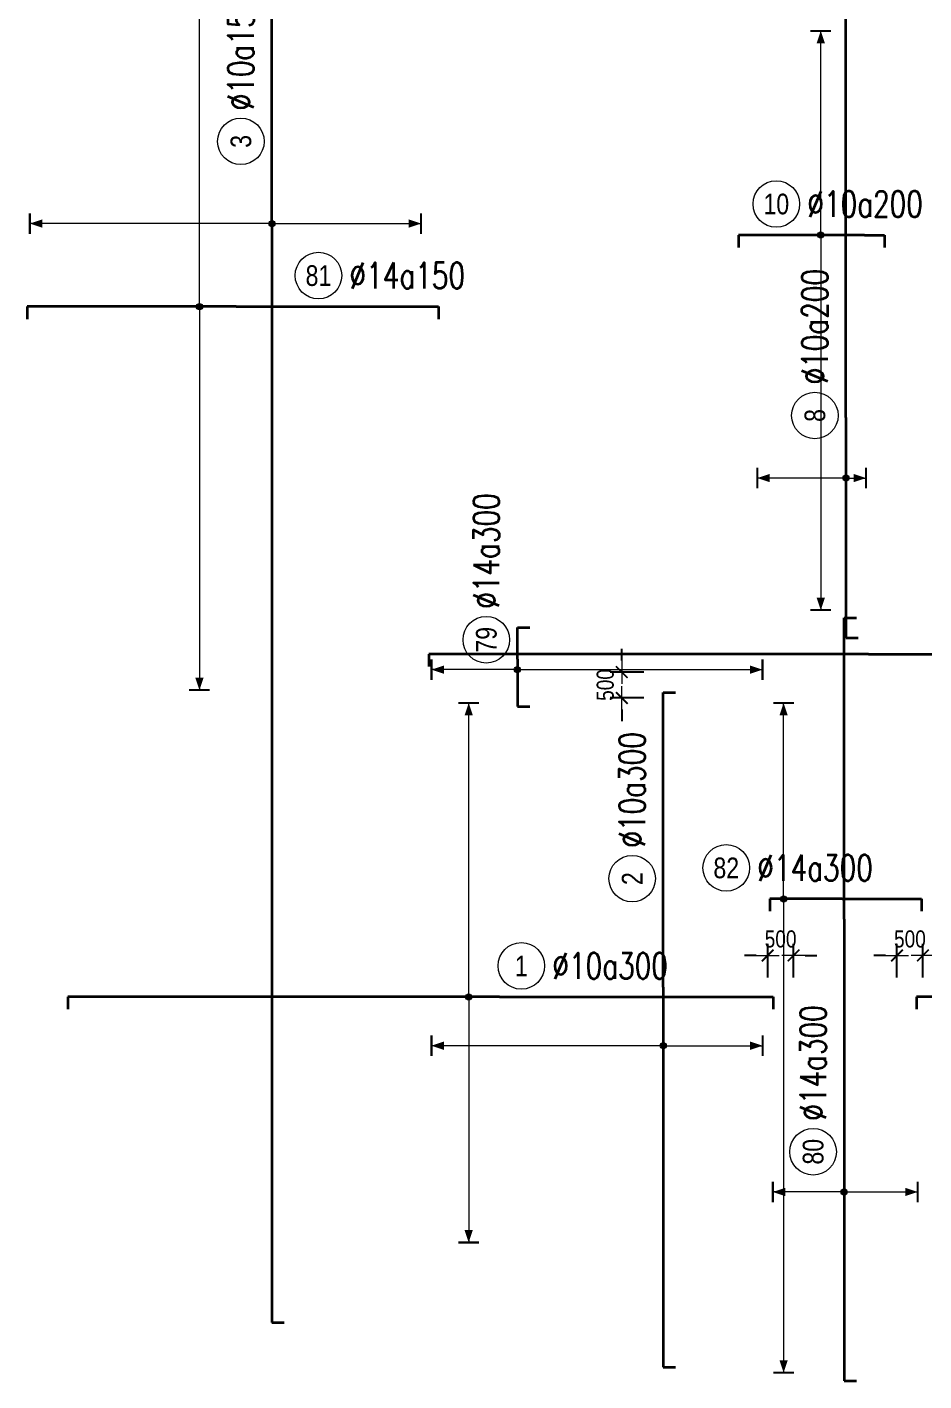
# Model space of a CAD drawing. Header units: millimetres. Extents: x -211477 to 1328726, y -15421 to 98394.
# Drawn here: x 29883 to 47220, y 37489 to 63675 of the extents above; entities that cross this region are included whole.
import ezdxf
from ezdxf.enums import TextEntityAlignment as Align

# ---------------------------------------------------------------- set-up
doc = ezdxf.new("R2010")
doc.units = ezdxf.units.MM
doc.header["$MEASUREMENT"] = 0
for name, color, linetype, lineweight in [('NDC_S_DIM', 1, 'Continuous', 9), ('NDC_S_REBAR', 4, 'Continuous', 35), ('NDC_S_VN TEXT', 7, 'Continuous', 20)]:
    doc.layers.add(name, color=color, linetype=linetype, lineweight=lineweight)
doc.styles.add('ARIAL', font='arial.ttf', dxfattribs={"width": 0.8})
doc.styles.add('NDC_ROMANS', font='romans.shx', dxfattribs={"width": 0.8})
doc.dimstyles.new('NDC_dim_150', dxfattribs={"dimscale": 150, "dimtxt": 2.2, "dimasz": 1.5, "dimexe": 1.5, "dimexo": 2.5, "dimgap": 1, "dimtad": 1, "dimdec": 0, "dimzin": 0, "dimdsep": 46, "dimtxsty": 'ARIAL', "dimblk": 'DIMMARK', "dimcen": 0.09, "dimdle": 1.2, "dimclrd": 1, "dimclre": 1, "dimclrt": 3, "dimadec": 0, "dimazin": 0, "dimtfac": 1, "dimtdec": 0, "dimtix": 1, "dimtofl": 0, "dimtmove": 0, "dimatfit": 3, "dimfxl": 4, "dimfxlon": 1, "dimtolj": 1, "dimtzin": 0, "dimarcsym": 0})

# ---------------------------------------------------------------- blocks, each defined once
blk = doc.blocks.new('DIMMARK')
at = {"layer": 'NDC_S_DIM', "color": 1}
blk.add_line((-1.5, 0), (1, 0), dxfattribs=at)
at = {"layer": 'NDC_S_DIM', "color": 2, "const_width": 0.15}
blk.add_lwpolyline([(-0.5, -0.5), (0.5, 0.5)], dxfattribs=at)
blk = doc.blocks.new('*D122')
at = {"layer": 'NDC_S_DIM', "color": 1, "lineweight": -2, "transparency": 16777216}
for p, q in [((46700, 45292), (46700, 45943)), ((47200, 45292), (47200, 45943)), ((46475, 45718), (46250, 45718)), ((47425, 45718), (47650, 45718))]:
    blk.add_line(p, q, dxfattribs=at)
at = {"layer": 'NDC_S_DIM', "color": 1, "lineweight": -2, "transparency": 16777216, "xscale": 225, "yscale": 225, "zscale": 225}
blk.add_blockref('DIMMARK', (46700, 45718), dxfattribs=at)
at = {"layer": 'NDC_S_DIM', "color": 1, "lineweight": -2, "transparency": 16777216, "xscale": 225, "yscale": 225, "zscale": 225, "rotation": 180}
blk.add_blockref('DIMMARK', (47200, 45718), dxfattribs=at)
at = {"layer": 'NDC_S_DIM', "color": 3, "transparency": 16777216, "insert": (46950, 46036), "char_height": 330, "attachment_point": 5, "style": 'ARIAL'}
blk.add_mtext('\\A1;500', dxfattribs=at)
blk = doc.blocks.new('*D123')
at = {"layer": 'NDC_S_DIM', "color": 1, "lineweight": -2, "transparency": 16777216}
for p, q in [((44200, 45292), (44200, 45943)), ((44700, 45292), (44700, 45943)), ((43975, 45718), (43750, 45718)), ((44925, 45718), (45150, 45718))]:
    blk.add_line(p, q, dxfattribs=at)
at = {"layer": 'NDC_S_DIM', "color": 1, "lineweight": -2, "transparency": 16777216, "xscale": 225, "yscale": 225, "zscale": 225}
blk.add_blockref('DIMMARK', (44200, 45718), dxfattribs=at)
at = {"layer": 'NDC_S_DIM', "color": 1, "lineweight": -2, "transparency": 16777216, "xscale": 225, "yscale": 225, "zscale": 225, "rotation": 180}
blk.add_blockref('DIMMARK', (44700, 45718), dxfattribs=at)
at = {"layer": 'NDC_S_DIM', "color": 3, "transparency": 16777216, "insert": (44450, 46036), "char_height": 330, "attachment_point": 5, "style": 'ARIAL'}
blk.add_mtext('\\A1;500', dxfattribs=at)
blk = doc.blocks.new('*D128')
at = {"layer": 'NDC_S_DIM', "color": 1, "lineweight": -2, "transparency": 16777216}
for p, q in [((41380, 51425), (41380, 51650)), ((41806, 51200), (41155, 51200)), ((41806, 50700), (41155, 50700)), ((41380, 50475), (41380, 50250))]:
    blk.add_line(p, q, dxfattribs=at)
at = {"layer": 'NDC_S_DIM', "color": 1, "lineweight": -2, "transparency": 16777216, "xscale": 225, "yscale": 225, "zscale": 225}
for p, rotation in [((41380, 51200), 270), ((41380, 50700), 90)]:
    blk.add_blockref('DIMMARK', p, dxfattribs=dict(at, rotation=rotation))
at = {"layer": 'NDC_S_DIM', "color": 3, "transparency": 16777216, "insert": (41061, 50950), "char_height": 330, "attachment_point": 5, "rotation": 90, "style": 'ARIAL'}
blk.add_mtext('\\A1;500', dxfattribs=at)
blk = doc.blocks.new('*U79')
h = blk.add_hatch(color=6)
edge = h.paths.add_edge_path()
edge.add_arc((-2.99, 0), 0.3, 0, 360)
at = {"layer": 'NDC_S_DIM', "color": 8}
for q in [(-2.99, 28.42), (-2.99, -23.75)]:
    blk.add_line((-2.99, 0), q, dxfattribs=at)
for points in [[(-3.99, 28.42, 0.2, 0.2, 0), (-1.99, 28.42, 0, 0, 0)], [(-3.99, -23.75, 0.2, 0.2, 0), (-1.99, -23.75, 0, 0, 0)]]:
    blk.add_lwpolyline(points, format="xyseb", dxfattribs=at)
at = {"layer": 'NDC_S_DIM'}
blk.add_circle((2.1, 3), 2.25, dxfattribs=at)
at = {"layer": 'NDC_S_DIM', "color": 6}
blk.add_circle((-2.99, 0), 0.3, dxfattribs=at)
at = {"layer": 'NDC_S_DIM', "color": 8}
for points in [[(-3.39, 27.22), (-2.99, 28.42), (-2.59, 27.22)], [(-3.39, -22.55), (-2.99, -23.75), (-2.59, -22.55)]]:
    blk.add_solid(points, dxfattribs=at)
at = {"layer": 'NDC_S_REBAR'}
for p, q in [((0, 0), (-41.74, 0)), ((-41.74, 0), (-41.74, -1.2)), ((0, 0), (26.43, 0)), ((26.43, 0), (26.43, -1.2)), ((-41.74, -1.2), (-41.74, -1.2)), ((26.43, -1.2), (26.43, -1.2))]:
    blk.add_line(p, q, dxfattribs=at)
at = {"layer": 'NDC_S_VN TEXT', "style": 'ARIAL', "width": 0.8}
blk.add_attdef('KHT', text='', height=2, dxfattribs=at).set_placement((2.1, 3), align=Align.MIDDLE_CENTER)
at = {"layer": 'NDC_S_VN TEXT', "color": 3, "style": 'NDC_ROMANS', "width": 0.75}
blk.add_attdef('DKT', (5.1, 1.75), '', height=2.5, dxfattribs=at)
blk = doc.blocks.new('*U106')
h = blk.add_hatch(color=6)
edge = h.paths.add_edge_path()
edge.add_arc((-7.93, 0), 0.3, 0, 360)
at = {"layer": 'NDC_S_DIM', "color": 8}
for q in [(-7.93, 28.67), (-7.93, -27.57)]:
    blk.add_line((-7.93, 0), q, dxfattribs=at)
for points in [[(-8.93, 28.67, 0.2, 0.2, 0), (-6.93, 28.67, 0, 0, 0)], [(-8.93, -27.57, 0.2, 0.2, 0), (-6.93, -27.57, 0, 0, 0)]]:
    blk.add_lwpolyline(points, format="xyseb", dxfattribs=at)
at = {"layer": 'NDC_S_DIM'}
blk.add_circle((-2.39, 3), 2.25, dxfattribs=at)
at = {"layer": 'NDC_S_DIM', "color": 6}
blk.add_circle((-7.93, 0), 0.3, dxfattribs=at)
at = {"layer": 'NDC_S_DIM', "color": 8}
for points in [[(-8.33, 27.47), (-7.93, 28.67), (-7.53, 27.47)], [(-8.33, -26.37), (-7.93, -27.57), (-7.53, -26.37)]]:
    blk.add_solid(points, dxfattribs=at)
at = {"layer": 'NDC_S_REBAR'}
for p, q in [((0, 0), (-17.75, 0)), ((-17.75, 0), (-17.75, -1.2)), ((0, 0), (13.61, 0)), ((13.61, 0), (13.61, -1.2)), ((-17.75, -1.2), (-17.75, -1.2)), ((13.61, -1.2), (13.61, -1.2))]:
    blk.add_line(p, q, dxfattribs=at)
at = {"layer": 'NDC_S_VN TEXT', "style": 'ARIAL', "width": 0.8}
blk.add_attdef('KHT', text='', height=2, dxfattribs=at).set_placement((-2.39, 3), align=Align.MIDDLE_CENTER)
at = {"layer": 'NDC_S_VN TEXT', "color": 3, "style": 'NDC_ROMANS', "width": 0.75}
blk.add_attdef('DKT', (0.61, 1.75), '', height=2.5, dxfattribs=at)
blk = doc.blocks.new('*U105')
h = blk.add_hatch(color=6)
edge = h.paths.add_edge_path()
edge.add_arc((-3.55, 0), 0.3, 0, 360)
at = {"layer": 'NDC_S_DIM', "color": 8}
for q in [(-3.55, 34.66), (-3.55, -37.09)]:
    blk.add_line((-3.55, 0), q, dxfattribs=at)
for points in [[(-4.55, 34.66, 0.2, 0.2, 0), (-2.55, 34.66, 0, 0, 0)], [(-4.55, -37.09, 0.2, 0.2, 0), (-2.55, -37.09, 0, 0, 0)]]:
    blk.add_lwpolyline(points, format="xyseb", dxfattribs=at)
at = {"layer": 'NDC_S_DIM'}
blk.add_circle((7.95, 3), 2.25, dxfattribs=at)
at = {"layer": 'NDC_S_DIM', "color": 6}
blk.add_circle((-3.55, 0), 0.3, dxfattribs=at)
at = {"layer": 'NDC_S_DIM', "color": 8}
for points in [[(-3.95, 33.46), (-3.55, 34.66), (-3.15, 33.46)], [(-3.95, -35.89), (-3.55, -37.09), (-3.15, -35.89)]]:
    blk.add_solid(points, dxfattribs=at)
at = {"layer": 'NDC_S_REBAR'}
for p, q in [((0, 0), (-20.21, 0)), ((-20.21, 0), (-20.21, -1.2)), ((0, 0), (19.55, 0)), ((19.55, 0), (19.55, -1.2)), ((-20.21, -1.2), (-20.21, -1.2)), ((19.55, -1.2), (19.55, -1.2))]:
    blk.add_line(p, q, dxfattribs=at)
at = {"layer": 'NDC_S_VN TEXT', "style": 'ARIAL', "width": 0.8}
blk.add_attdef('KHT', text='', height=2, dxfattribs=at).set_placement((7.95, 3), align=Align.MIDDLE_CENTER)
at = {"layer": 'NDC_S_VN TEXT', "color": 3, "style": 'NDC_ROMANS', "width": 0.75}
blk.add_attdef('DKT', (10.95, 1.75), '', height=2.5, dxfattribs=at)
blk = doc.blocks.new('*U101')
h = blk.add_hatch(color=6)
edge = h.paths.add_edge_path()
edge.add_arc((0, 0), 0.3, 0, 360)
at = {"layer": 'NDC_S_DIM', "color": 8}
for q in [(0, 23.4), (0, -14.42)]:
    blk.add_line((0, 0), q, dxfattribs=at)
for points in [[(-1, 23.4, 0.2, 0.2, 0), (1, 23.4, 0, 0, 0)], [(-1, -14.42, 0.2, 0.2, 0), (1, -14.42, 0, 0, 0)]]:
    blk.add_lwpolyline(points, format="xyseb", dxfattribs=at)
at = {"layer": 'NDC_S_DIM'}
blk.add_circle((7.95, 3), 2.25, dxfattribs=at)
at = {"layer": 'NDC_S_DIM', "color": 6}
blk.add_circle((0, 0), 0.3, dxfattribs=at)
at = {"layer": 'NDC_S_DIM', "color": 8}
for points in [[(-0.4, 22.2), (0, 23.4), (0.4, 22.2)], [(-0.4, -13.22), (0, -14.42), (0.4, -13.22)]]:
    blk.add_solid(points, dxfattribs=at)
at = {"layer": 'NDC_S_REBAR'}
for p, q in [((0, 0), (-106.29, 0)), ((-106.29, 0), (-106.29, -1.2)), ((0, 0), (87.73, 0)), ((-106.29, -1.2), (-106.29, -1.2))]:
    blk.add_line(p, q, dxfattribs=at)
at = {"layer": 'NDC_S_VN TEXT', "style": 'ARIAL', "width": 0.8}
blk.add_attdef('KHT', text='', height=2, dxfattribs=at).set_placement((7.95, 3), align=Align.MIDDLE_CENTER)
at = {"layer": 'NDC_S_VN TEXT', "color": 3, "style": 'NDC_ROMANS', "width": 0.75}
blk.add_attdef('DKT', (10.95, 1.75), '', height=2.5, dxfattribs=at)
blk = doc.blocks.new('*U98')
h = blk.add_hatch(color=6)
edge = h.paths.add_edge_path()
edge.add_arc((-5.66, 0), 0.3, 0, 360)
at = {"layer": 'NDC_S_DIM', "color": 8}
for q in [(-5.66, 22.4), (-5.66, -9.6)]:
    blk.add_line((-5.66, 0), q, dxfattribs=at)
for points in [[(-6.66, 22.4, 0.2, 0.2, 0), (-4.66, 22.4, 0, 0, 0)], [(-6.66, -9.6, 0.2, 0.2, 0), (-4.66, -9.6, 0, 0, 0)]]:
    blk.add_lwpolyline(points, format="xyseb", dxfattribs=at)
at = {"layer": 'NDC_S_DIM'}
blk.add_circle((10.5, 3), 2.25, dxfattribs=at)
at = {"layer": 'NDC_S_DIM', "color": 6}
blk.add_circle((-5.66, 0), 0.3, dxfattribs=at)
at = {"layer": 'NDC_S_DIM', "color": 8}
for points in [[(-6.06, 21.2), (-5.66, 22.4), (-5.26, 21.2)], [(-6.06, -8.4), (-5.66, -9.6), (-5.26, -8.4)]]:
    blk.add_solid(points, dxfattribs=at)
at = {"layer": 'NDC_S_REBAR'}
for p, q in [((0, 0), (-36.76, 0)), ((-36.76, 0), (-36.76, -1.2)), ((0, 0), (28.5, 0)), ((28.5, 0), (28.5, -1.2)), ((-36.76, -1.2), (-36.76, -1.2)), ((28.5, -1.2), (28.5, -1.2))]:
    blk.add_line(p, q, dxfattribs=at)
at = {"layer": 'NDC_S_VN TEXT', "style": 'ARIAL', "width": 0.8}
blk.add_attdef('KHT', text='', height=2, dxfattribs=at).set_placement((10.5, 3), align=Align.MIDDLE_CENTER)
at = {"layer": 'NDC_S_VN TEXT', "color": 3, "style": 'NDC_ROMANS', "width": 0.75}
blk.add_attdef('DKT', (13.5, 1.75), '', height=2.5, dxfattribs=at)
blk = doc.blocks.new('*U89')
h = blk.add_hatch(color=6)
edge = h.paths.add_edge_path()
edge.add_arc((-26.39, 0), 0.3, 0, 360)
at = {"layer": 'NDC_S_DIM', "color": 8}
for q in [(-26.39, 6.89), (-26.39, -7.11)]:
    blk.add_line((-26.39, 0), q, dxfattribs=at)
for points in [[(-27.39, 6.89, 0.2, 0.2, 0), (-25.39, 6.89, 0, 0, 0)], [(-27.39, -7.11, 0.2, 0.2, 0), (-25.39, -7.11, 0, 0, 0)]]:
    blk.add_lwpolyline(points, format="xyseb", dxfattribs=at)
at = {"layer": 'NDC_S_DIM'}
blk.add_circle((-22.5, 3), 2.25, dxfattribs=at)
at = {"layer": 'NDC_S_DIM', "color": 6}
blk.add_circle((-26.39, 0), 0.3, dxfattribs=at)
at = {"layer": 'NDC_S_DIM', "color": 8}
for points in [[(-26.79, 5.69), (-26.39, 6.89), (-25.99, 5.69)], [(-26.79, -5.91), (-26.39, -7.11), (-25.99, -5.91)]]:
    blk.add_solid(points, dxfattribs=at)
at = {"layer": 'NDC_S_REBAR'}
for p, q in [((0, 0), (-44.66, 0)), ((-44.66, 0), (-44.66, -1.2)), ((0, 0), (29.12, 0)), ((29.12, 0), (29.12, -1.2)), ((-44.66, -1.2), (-44.66, -1.2)), ((29.12, -1.2), (29.12, -1.2))]:
    blk.add_line(p, q, dxfattribs=at)
at = {"layer": 'NDC_S_VN TEXT', "style": 'ARIAL', "width": 0.8}
blk.add_attdef('KHT', text='', height=2, dxfattribs=at).set_placement((-22.5, 3), align=Align.MIDDLE_CENTER)
at = {"layer": 'NDC_S_VN TEXT', "color": 3, "style": 'NDC_ROMANS', "width": 0.75}
blk.add_attdef('DKT', (-19.5, 1.75), '', height=2.5, dxfattribs=at)
blk = doc.blocks.new('*U76')
h = blk.add_hatch(color=6)
edge = h.paths.add_edge_path()
edge.add_arc((-1.02, 0), 0.3, 0, 360)
at = {"layer": 'NDC_S_DIM', "color": 8}
for q in [(-1.02, 8.3), (-1.02, -23.7)]:
    blk.add_line((-1.02, 0), q, dxfattribs=at)
for points in [[(-2.02, 8.3, 0.2, 0.2, 0), (-0.02, 8.3, 0, 0, 0)], [(-2.02, -23.7, 0.2, 0.2, 0), (-0.02, -23.7, 0, 0, 0)]]:
    blk.add_lwpolyline(points, format="xyseb", dxfattribs=at)
at = {"layer": 'NDC_S_DIM'}
blk.add_circle((1.87, 3), 2.25, dxfattribs=at)
at = {"layer": 'NDC_S_DIM', "color": 6}
blk.add_circle((-1.02, 0), 0.3, dxfattribs=at)
at = {"layer": 'NDC_S_DIM', "color": 8}
for points in [[(-1.42, 7.1), (-1.02, 8.3), (-0.62, 7.1)], [(-1.42, -22.5), (-1.02, -23.7), (-0.62, -22.5)]]:
    blk.add_solid(points, dxfattribs=at)
at = {"layer": 'NDC_S_REBAR'}
for p, q in [((0, 0), (-4.57, 0)), ((-4.57, 0), (-4.57, -1.2)), ((0, 0), (3.04, 0)), ((3.04, 0), (3.04, -1.2)), ((-4.57, -1.2), (-4.57, -1.2)), ((3.04, -1.2), (3.04, -1.2))]:
    blk.add_line(p, q, dxfattribs=at)
at = {"layer": 'NDC_S_VN TEXT', "style": 'ARIAL', "width": 0.8}
blk.add_attdef('KHT', text='', height=2, dxfattribs=at).set_placement((1.87, 3), align=Align.MIDDLE_CENTER)
at = {"layer": 'NDC_S_VN TEXT', "color": 3, "style": 'NDC_ROMANS', "width": 0.75}
blk.add_attdef('DKT', (4.87, 1.75), '', height=2.5, dxfattribs=at)
blk = doc.blocks.new('*U71')
at = {"layer": 'NDC_S_REBAR'}
for p, q in [((0, 0), (-42.52, 0)), ((-42.52, 0), (-42.52, -1.2)), ((0, 0), (189.1, 0)), ((-42.52, -1.2), (-42.52, -1.2))]:
    blk.add_line(p, q, dxfattribs=at)
at = {"layer": 'NDC_S_VN TEXT', "style": 'ARIAL', "width": 0.8}
blk.add_attdef('KHT', text='', height=2, dxfattribs=at).set_placement((35.24, -3.03), align=Align.MIDDLE_CENTER)
at = {"layer": 'NDC_S_VN TEXT', "color": 3, "style": 'NDC_ROMANS', "width": 0.75}
blk.add_attdef('DKT', (38.24, -4.28), '', height=2.5, dxfattribs=at)
blk = doc.blocks.new('*U67')
h = blk.add_hatch(color=6)
edge = h.paths.add_edge_path()
edge.add_arc((-4.24, 0), 0.3, 0, 360)
at = {"layer": 'NDC_S_DIM', "color": 8}
for q in [(-4.24, 19.74), (-4.24, -36.27)]:
    blk.add_line((-4.24, 0), q, dxfattribs=at)
for points in [[(-5.24, 19.74, 0.2, 0.2, 0), (-3.24, 19.74, 0, 0, 0)], [(-5.24, -36.27, 0.2, 0.2, 0), (-3.24, -36.27, 0, 0, 0)]]:
    blk.add_lwpolyline(points, format="xyseb", dxfattribs=at)
at = {"layer": 'NDC_S_DIM'}
blk.add_circle((-8.54, 3), 2.25, dxfattribs=at)
at = {"layer": 'NDC_S_DIM', "color": 6}
blk.add_circle((-4.24, 0), 0.3, dxfattribs=at)
at = {"layer": 'NDC_S_DIM', "color": 8}
for points in [[(-4.64, 18.54), (-4.24, 19.74), (-3.84, 18.54)], [(-4.64, -35.07), (-4.24, -36.27), (-3.84, -35.07)]]:
    blk.add_solid(points, dxfattribs=at)
at = {"layer": 'NDC_S_REBAR'}
for p, q in [((0, 0), (-12.2, 0)), ((-12.2, 0), (-12.2, -1.2)), ((0, 0), (1.91, 0)), ((1.91, 0), (1.91, -1.2)), ((-12.2, -1.2), (-12.2, -1.2)), ((1.91, -1.2), (1.91, -1.2))]:
    blk.add_line(p, q, dxfattribs=at)
at = {"layer": 'NDC_S_VN TEXT', "style": 'ARIAL', "width": 0.8}
blk.add_attdef('KHT', text='', height=2, dxfattribs=at).set_placement((-8.54, 3), align=Align.MIDDLE_CENTER)
at = {"layer": 'NDC_S_VN TEXT', "color": 3, "style": 'NDC_ROMANS', "width": 0.75}
blk.add_attdef('DKT', (-5.54, 1.75), '', height=2.5, dxfattribs=at)
blk = doc.blocks.new('*U68')
h = blk.add_hatch(color=6)
edge = h.paths.add_edge_path()
edge.add_arc((-5.86, 0), 0.3, 0, 360)
at = {"layer": 'NDC_S_DIM', "color": 8}
for q in [(-5.86, 8.56), (-5.86, -1.94)]:
    blk.add_line((-5.86, 0), q, dxfattribs=at)
for points in [[(-6.86, 8.56, 0.2, 0.2, 0), (-4.86, 8.56, 0, 0, 0)], [(-6.86, -1.94, 0.2, 0.2, 0), (-4.86, -1.94, 0, 0, 0)]]:
    blk.add_lwpolyline(points, format="xyseb", dxfattribs=at)
at = {"layer": 'NDC_S_DIM'}
blk.add_circle((0.19, 3), 2.25, dxfattribs=at)
at = {"layer": 'NDC_S_DIM', "color": 6}
blk.add_circle((-5.86, 0), 0.3, dxfattribs=at)
at = {"layer": 'NDC_S_DIM', "color": 8}
for points in [[(-6.26, 7.36), (-5.86, 8.56), (-5.46, 7.36)], [(-6.26, -0.74), (-5.86, -1.94), (-5.46, -0.74)]]:
    blk.add_solid(points, dxfattribs=at)
at = {"layer": 'NDC_S_REBAR'}
for p, q in [((0, 0), (-21.3, 0)), ((-21.3, 0), (-21.3, -1.2)), ((0, 0), (40.13, 0)), ((40.13, 0), (40.13, -1.2)), ((-21.3, -1.2), (-21.3, -1.2)), ((40.13, -1.2), (40.13, -1.2))]:
    blk.add_line(p, q, dxfattribs=at)
at = {"layer": 'NDC_S_VN TEXT', "style": 'ARIAL', "width": 0.8}
blk.add_attdef('KHT', text='', height=2, dxfattribs=at).set_placement((0.19, 3), align=Align.MIDDLE_CENTER)
at = {"layer": 'NDC_S_VN TEXT', "color": 3, "style": 'NDC_ROMANS', "width": 0.75}
blk.add_attdef('DKT', (3.19, 1.75), '', height=2.5, dxfattribs=at)
blk = doc.blocks.new('*U100')
h = blk.add_hatch(color=6)
edge = h.paths.add_edge_path()
edge.add_arc((-5.66, 0), 0.3, 0, 360)
at = {"layer": 'NDC_S_DIM', "color": 8}
for q in [(-5.66, 18.94), (-5.66, -45.81)]:
    blk.add_line((-5.66, 0), q, dxfattribs=at)
for points in [[(-6.66, 18.94, 0.2, 0.2, 0), (-4.66, 18.94, 0, 0, 0)], [(-6.66, -45.81, 0.2, 0.2, 0), (-4.66, -45.81, 0, 0, 0)]]:
    blk.add_lwpolyline(points, format="xyseb", dxfattribs=at)
at = {"layer": 'NDC_S_DIM'}
blk.add_circle((-11.2, 3), 2.25, dxfattribs=at)
at = {"layer": 'NDC_S_DIM', "color": 6}
blk.add_circle((-5.66, 0), 0.3, dxfattribs=at)
at = {"layer": 'NDC_S_DIM', "color": 8}
for points in [[(-6.06, 17.74), (-5.66, 18.94), (-5.26, 17.74)], [(-6.06, -44.61), (-5.66, -45.81), (-5.26, -44.61)]]:
    blk.add_solid(points, dxfattribs=at)
at = {"layer": 'NDC_S_REBAR'}
for p, q in [((0, 0), (-6.99, 0)), ((-6.99, 0), (-6.99, -1.2)), ((0, 0), (7.67, 0)), ((7.67, 0), (7.67, -1.2)), ((-6.99, -1.2), (-6.99, -1.2)), ((7.67, -1.2), (7.67, -1.2))]:
    blk.add_line(p, q, dxfattribs=at)
at = {"layer": 'NDC_S_VN TEXT', "style": 'ARIAL', "width": 0.8}
blk.add_attdef('KHT', text='', height=2, dxfattribs=at).set_placement((-11.2, 3), align=Align.MIDDLE_CENTER)
at = {"layer": 'NDC_S_VN TEXT', "color": 3, "style": 'NDC_ROMANS', "width": 0.75}
blk.add_attdef('DKT', (-8.2, 1.75), '', height=2.5, dxfattribs=at)

msp = doc.modelspace()

# ---------------------------------------------------------------- block references
at = {"xscale": 200, "yscale": 200, "zscale": 200, "rotation": 90}
for name, p, values in [('*U101', (34616.1, 59874.5), {'KHT': '3', 'DKT': '%%C10a150'}), ('*U68', (45712.4, 56125), {'KHT': '8', 'DKT': '%%C10a200'}), ('*U76', (39360.6, 51450.7), {'KHT': '79', 'DKT': '%%c14a300'}), ('*U89', (45678.2, 46421.8), {'KHT': '80', 'DKT': '%%c14a300'}), ('*U98', (42180.9, 45104.4), {'KHT': '2', 'DKT': '%%C10a300'})]:
    msp.add_blockref(name, p, dxfattribs=at).add_auto_attribs(values)
at = {"xscale": 200, "yscale": 200, "zscale": 200}
for name, p, values in [('*U105', (33925.8, 58268.7), {'KHT': '81', 'DKT': '%%C14a150'}), ('*U67', (46074.9, 59653.2), {'KHT': '10', 'DKT': '%%C10a200'}), ('*U79', (39018.1, 44916.6), {'KHT': '1', 'DKT': '%%C10a300'}), ('*U100', (45639.7, 46812), {'KHT': '82', 'DKT': '%%c14a300'}), ('*U106', (50624.3, 44916.6), {'KHT': '4', 'DKT': '%%C10a300'})]:
    msp.add_blockref(name, p, dxfattribs=at).add_auto_attribs(values)
msp.add_blockref('*U71', (46150.6, 51545.1), dxfattribs=at)

# ---------------------------------------------------------------- dimensions: what is measured, and where the dimension line sits
at = {"layer": 'NDC_S_DIM'}
dim = msp.add_linear_dim(base=(41379.9, 50700), p1=(42180.9, 51200), p2=(42180.9, 50700), angle=90, dimstyle='NDC_dim_150', dxfattribs=at)
dim.commit()
dim.dimension.update_dxf_attribs({"geometry": '*D128', "text_midpoint": (41061.4, 50950)})
for base, p1, p2, picture, middle in [((44200, 45717.8), (44700, 44916.6), (44200, 44916.6), '*D123', (44450, 46036.3)), ((47200, 45717.8), (46700, 44916.6), (47200, 44916.6), '*D122', (46950, 46036.3))]:
    dim = msp.add_linear_dim(base=base, p1=p1, p2=p2, dimstyle='NDC_dim_150', dxfattribs=at)
    dim.commit()
    dim.dimension.update_dxf_attribs({"geometry": picture, "text_midpoint": middle})

doc.saveas('drawing.dxf')
